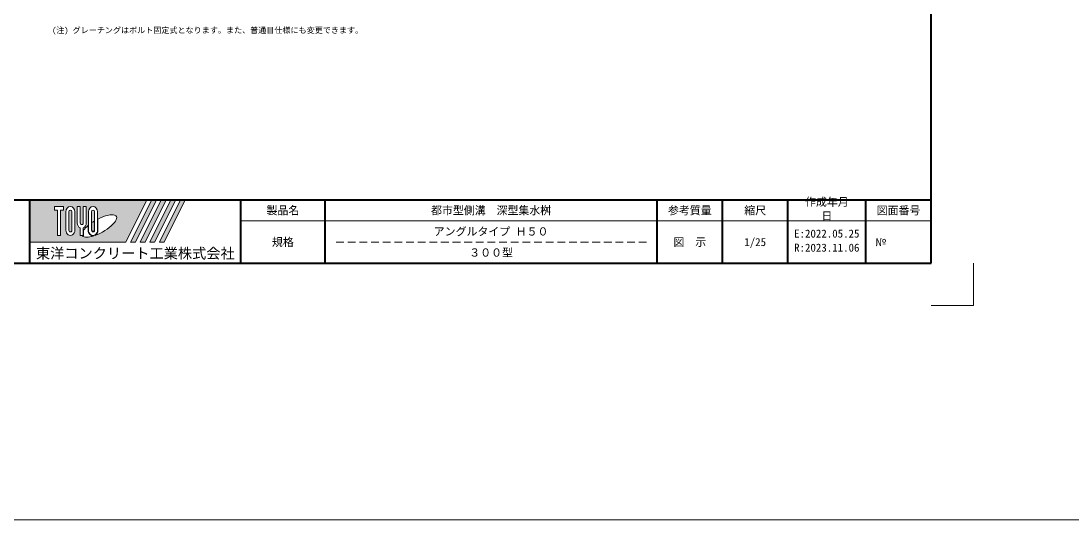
# Model space of a CAD drawing. Units: millimetres, scale not verified. Extents: x 42559 to 133118, y -58351 to -47326.
# Drawn here: x 108480 to 114705, y -58351 to -55395 of the extents above; entities that cross this region are included whole.
import ezdxf
from ezdxf.enums import TextEntityAlignment as Align

# ---------------------------------------------------------------- set-up
doc = ezdxf.new("R2010")
doc.units = ezdxf.units.MM
doc.header["$LTSCALE"] = 23
doc.linetypes.add('USER2', pattern=[3, 2, -1])
for name, color, linetype, lineweight in [('0_2', 1, 'Continuous', 13), ('Defpoints_3', 8, 'Continuous', 0), ('図枠', 7, 'Continuous', 5), ('文字', 41, 'Continuous', 13)]:
    doc.layers.add(name, color=color, linetype=linetype, lineweight=lineweight)
doc.styles.add('ＭＳ ゴシック', font='')
doc.styles.get('ＭＳ ゴシック').set_extended_font_data('MS Gothic')

msp = doc.modelspace()

# ---------------------------------------------------------------- hatches: boundary and pattern name
at = {"layer": '図枠'}
h = msp.add_hatch(color=256, dxfattribs=at)
h.paths.add_polyline_path([(108532.45, -56455.02), (108532.45, -56705.02), (109101.59, -56705.02), (109226.59, -56455.02)])
edge = h.paths.add_edge_path(flags=16)
edge.add_ellipse((108944.26, -56609.81), major_axis=(101.01, 56.54), ratio=0.3471473, start_angle=-144.311216, end_angle=72.189903, ccw=False)
edge.add_ellipse((108906.86, -56634.22), major_axis=(0, 34.38), ratio=0.8463542, start_angle=-160.703457, end_angle=-90)
edge.add_line((108935.95, -56634.22), (108935.95, -56568.7))
edge = h.paths.add_edge_path(flags=16)
edge.add_ellipse((108906.86, -56525.81), major_axis=(0, 31.73), ratio=0.8463542, start_angle=-90, end_angle=90, ccw=False)
edge.add_line((108933.71, -56525.81), (108933.71, -56634.22))
edge.add_ellipse((108906.86, -56634.22), major_axis=(0, 31.73), ratio=0.8463542, start_angle=90, end_angle=-90, ccw=False)
edge.add_line((108880, -56634.22), (108880, -56525.81))
edge = h.paths.add_edge_path(flags=16)
edge.add_line((108915.81, -56525.81), (108915.81, -56634.22))
edge.add_ellipse((108906.86, -56634.22), major_axis=(0, 10.58), ratio=0.8463542, start_angle=90, end_angle=-90, ccw=False)
edge.add_line((108897.9, -56634.22), (108897.9, -56525.81))
edge.add_ellipse((108906.86, -56525.81), major_axis=(0, 10.58), ratio=0.8463542, start_angle=-90, end_angle=90, ccw=False)
edge = h.paths.add_edge_path(flags=16)
edge.add_line((108913.57, -56581.22), (108913.57, -56634.22))
edge.add_ellipse((108906.86, -56634.22), major_axis=(0, 7.93), ratio=0.8463542, start_angle=90, end_angle=-90, ccw=False)
edge.add_line((108900.14, -56634.22), (108900.14, -56589.9))
edge.add_ellipse((108944.26, -56609.81), major_axis=(101.01, 56.54), ratio=0.3471473, start_angle=107.791742, end_angle=126.471319, ccw=False)
edge = h.paths.add_edge_path(flags=16)
edge.add_ellipse((108839.72, -56591.25), major_axis=(0, 31.73), ratio=0.8463542, start_angle=-163.341166, end_angle=-90, ccw=False)
edge.add_line((108848.67, -56621.17), (108848.67, -56665.95))
edge.add_line((108848.67, -56665.95), (108830.77, -56665.95))
edge.add_line((108830.77, -56665.95), (108830.77, -56621.17))
edge.add_ellipse((108839.72, -56591.25), major_axis=(0, 31.73), ratio=0.8463542, start_angle=90, end_angle=163.341166, ccw=False)
edge.add_line((108812.86, -56591.25), (108812.86, -56494.08))
edge.add_line((108812.86, -56494.08), (108830.77, -56494.08))
edge.add_line((108830.77, -56494.08), (108830.77, -56591.25))
edge.add_ellipse((108839.72, -56591.25), major_axis=(0, 10.58), ratio=0.8463542, start_angle=90, end_angle=-90)
edge.add_line((108848.67, -56591.25), (108848.67, -56494.08))
edge.add_line((108848.67, -56494.08), (108866.57, -56494.08))
edge.add_line((108866.57, -56494.08), (108866.57, -56591.25))
edge = h.paths.add_edge_path(flags=16)
edge.add_line((108877.76, -56606.86), (108877.76, -56634.22))
edge.add_ellipse((108906.86, -56634.22), major_axis=(0, 34.38), ratio=0.8463542, start_angle=90, end_angle=-171.54427)
edge.add_ellipse((108944.26, -56609.81), major_axis=(101.01, 56.54), ratio=0.3471473, start_angle=-178.649536, end_angle=-148.292442, ccw=False)
edge.add_line((108844.81, -56668.6), (108850.91, -56668.6))
edge.add_line((108850.91, -56668.6), (108850.91, -56635.08))
edge.add_ellipse((108944.26, -56609.81), major_axis=(101.01, 56.54), ratio=0.3471473, start_angle=148.21912, end_angle=165.908122, ccw=False)
edge = h.paths.add_edge_path(flags=16)
edge.add_ellipse((108772.58, -56525.81), major_axis=(0, 31.73), ratio=0.8463542, start_angle=-90, end_angle=90, ccw=False)
edge.add_line((108799.43, -56525.81), (108799.43, -56634.22))
edge.add_ellipse((108772.58, -56634.22), major_axis=(0, 31.73), ratio=0.8463542, start_angle=90, end_angle=-90, ccw=False)
edge.add_line((108745.72, -56634.22), (108745.72, -56525.81))
edge = h.paths.add_edge_path(flags=16)
edge.add_line((108781.53, -56525.81), (108781.53, -56634.22))
edge.add_ellipse((108772.58, -56634.22), major_axis=(0, 10.58), ratio=0.8463542, start_angle=90, end_angle=-90, ccw=False)
edge.add_line((108763.63, -56634.22), (108763.63, -56525.81))
edge.add_ellipse((108772.58, -56525.81), major_axis=(0, 10.58), ratio=0.8463542, start_angle=-90, end_angle=90, ccw=False)
h.paths.add_polyline_path([(108732.3, -56494.08), (108732.3, -56515.23), (108714.39, -56515.23), (108714.39, -56665.95), (108696.49, -56665.95), (108696.49, -56515.23), (108678.58, -56515.23), (108678.58, -56494.08)], flags=16)
for points in [[(109129.95, -56705.02), (109158.31, -56705.02), (109283.31, -56455.02), (109254.95, -56455.02)], [(109340.03, -56455.02), (109311.67, -56455.02), (109186.67, -56705.02), (109215.03, -56705.02)], [(109396.75, -56455.02), (109368.39, -56455.02), (109243.39, -56705.02), (109271.75, -56705.02)], [(109453.47, -56455.02), (109425.11, -56455.02), (109300.11, -56705.02), (109328.47, -56705.02)]]:
    msp.add_hatch(color=256, dxfattribs=at).paths.add_polyline_path(points)

# ---------------------------------------------------------------- linework, layer by layer
at = {"layer": '0_2'}
msp.add_line((69117.6, -58351.45), (133117.6, -58351.45), dxfattribs=at)
at = {"layer": 'Defpoints_3', "color": 1, "lineweight": 13}
for p in [(114126.2, -56830.02), (113876.2, -57080.02)]:
    msp.add_line(p, (114126.2, -57080.02), dxfattribs=at)
at = {"layer": '図枠', "lineweight": 40}
for p, q in [((113876.2, -56830.02), (113876.2, -49905.02)), ((104126.2, -56455.02), (113876.2, -56455.02)), ((108532.45, -56830.02), (108532.45, -56455.02)), ((109782.45, -56830.02), (109782.45, -56455.02)), ((110282.45, -56830.02), (110282.45, -56455.02)), ((112251.2, -56830.02), (112251.2, -56455.02)), ((112638.7, -56830.02), (112638.7, -56455.02)), ((113026.2, -56830.02), (113026.2, -56455.02)), ((113488.7, -56830.02), (113488.7, -56455.02)), ((104126.2, -56830.02), (113876.2, -56830.02))]:
    msp.add_line(p, q, dxfattribs=at)
at = {"layer": '図枠'}
for p, q in [((109226.59, -56455.02), (109101.59, -56705.02)), ((109254.95, -56455.02), (109129.95, -56705.02)), ((109283.31, -56455.02), (109158.31, -56705.02)), ((109311.67, -56455.02), (109186.67, -56705.02)), ((109340.03, -56455.02), (109215.03, -56705.02)), ((109368.39, -56455.02), (109243.39, -56705.02)), ((109396.75, -56455.02), (109271.75, -56705.02)), ((109425.11, -56455.02), (109300.11, -56705.02)), ((109453.47, -56455.02), (109328.47, -56705.02)), ((108678.58, -56494.08), (108678.58, -56515.23)), ((108678.58, -56494.08), (108732.3, -56494.08)), ((108696.49, -56515.23), (108678.58, -56515.23)), ((108696.49, -56515.23), (108696.49, -56665.95)), ((108714.39, -56515.23), (108714.39, -56665.95)), ((108732.3, -56515.23), (108714.39, -56515.23)), ((108732.3, -56494.08), (108732.3, -56515.23)), ((108812.86, -56494.08), (108830.77, -56494.08)), ((108812.86, -56591.25), (108812.86, -56494.08)), ((108830.77, -56494.08), (108830.77, -56591.25)), ((108848.67, -56494.08), (108866.57, -56494.08)), ((108848.67, -56591.25), (108848.67, -56494.08)), ((108866.57, -56494.08), (108866.57, -56591.25)), ((108745.72, -56525.81), (108745.72, -56634.22)), ((108763.63, -56634.22), (108763.63, -56525.81)), ((108781.53, -56525.81), (108781.53, -56634.22)), ((108799.43, -56634.22), (108799.43, -56525.81)), ((108880, -56525.81), (108880, -56634.22)), ((108897.9, -56634.22), (108897.9, -56525.81)), ((108913.57, -56581.22), (108913.57, -56634.22)), ((108915.81, -56525.81), (108915.81, -56634.22)), ((108933.71, -56634.22), (108933.71, -56525.81)), ((108935.95, -56634.22), (108935.95, -56568.7)), ((108830.77, -56621.17), (108830.77, -56665.95)), ((108848.67, -56621.17), (108848.67, -56665.95)), ((108850.91, -56635.08), (108850.91, -56668.6)), ((108877.76, -56606.86), (108877.76, -56634.22)), ((108900.14, -56634.22), (108900.14, -56589.9)), ((108532.45, -56705.02), (109101.59, -56705.02)), ((108714.39, -56665.95), (108696.49, -56665.95)), ((108848.67, -56665.95), (108830.77, -56665.95)), ((108844.81, -56668.6), (108850.91, -56668.6)), ((109129.95, -56705.02), (109158.31, -56705.02)), ((109186.67, -56705.02), (109215.03, -56705.02)), ((109243.39, -56705.02), (109271.75, -56705.02)), ((109300.11, -56705.02), (109328.47, -56705.02))]:
    msp.add_line(p, q, dxfattribs=at)
at = {"layer": '図枠', "lineweight": 13}
msp.add_line((113876.2, -56580.02), (109782.45, -56580.02), dxfattribs=at)
at = {"layer": '図枠', "linetype": 'USER2', "lineweight": 9}
msp.add_line((112188.7, -56705.02), (110344.95, -56705.02), dxfattribs=at)
at = {"layer": '図枠'}
for centre, major_axis, ratio, start_param, end_param in [((108772.58, -56525.81), (0, 31.73), 0.846354, 4.712389, 7.8539816), ((108772.58, -56525.81), (0, 10.58), 0.846354, 4.712389, 7.8539816), ((108906.86, -56525.81), (0, 31.73), 0.846354, 4.712389, 7.8539816), ((108906.86, -56525.81), (0, 10.58), 0.846354, 4.712389, 7.8539816), ((108944.26, -56609.81), (101.01, 56.54), 0.347147, 1.6817405, 1.8219833), ((108944.26, -56609.81), (101.01, 56.54), 0.347147, 4.2621853, 7.7429163), ((108772.58, -56634.22), (0, 31.73), 0.846354, 1.5707963, 4.712389), ((108772.58, -56634.22), (0, 10.58), 0.846354, 1.5707963, 4.712389), ((108839.72, -56591.25), (0, 31.73), 0.846354, 1.5707963, 2.8017557), ((108839.72, -56591.25), (0, 10.58), 0.846354, 1.5707963, 4.712389), ((108839.72, -56591.25), (0, 31.73), 0.846354, 3.4814296, 4.712389), ((108944.26, -56609.81), (101.01, 56.54), 0.347147, 2.0815197, 2.5155126), ((108906.86, -56634.22), (0, 34.38), 0.846354, 1.5707963, 3.3154679), ((108906.86, -56634.22), (0, 31.73), 0.846354, 1.5707963, 4.712389), ((108906.86, -56634.22), (0, 10.58), 0.846354, 1.5707963, 4.712389), ((108906.86, -56634.22), (0, 7.93), 0.846354, 1.5707963, 4.712389), ((108906.86, -56634.22), (0, 34.38), 0.846354, 3.5338438, 4.712389), ((108944.26, -56609.81), (101.01, 56.54), 0.347147, 3.2093975, 4.2004451)]:
    msp.add_ellipse(centre, major_axis=major_axis, ratio=ratio, start_param=start_param, end_param=end_param, dxfattribs=at)

# ---------------------------------------------------------------- texts
at = {"layer": '図枠', "style": 'ＭＳ ゴシック'}
for s, p in [('作成年月', (113127.95, -56443.48)), ('日', (113225.08, -56526.81)), ('E:2022.05.25', (113063.2, -56630.98)), ('R:2023.11.06', (113063.2, -56714.31))]:
    msp.add_text(s, height=47.47, dxfattribs=at).set_placement(p, align=Align.TOP_LEFT)
for s, height, p in [('製品名', 47.47, (110032.45, -56517.52)), ('都市型側溝\u3000深型集水桝', 47.47, (111266.83, -56517.52)), ('参考質量', 47.47, (112444.95, -56517.52)), ('縮尺', 47.47, (112832.45, -56517.52)), ('図面番号', 47.47, (113682.45, -56517.52)), ('アングルタイプ Ｈ５０', 47.47, (111266.83, -56642.52)), ('規格', 47.47, (110032.45, -56705.02)), ('図\u3000示', 47.47, (112444.95, -56705.02)), ('1/25', 47.47, (112832.45, -56705.02)), ('東洋コンクリート工業株式会社', 61.71, (109157.45, -56771.42)), ('３００型', 47.47, (111266.83, -56767.52))]:
    msp.add_text(s, height=height, dxfattribs=at).set_placement(p, align=Align.MIDDLE_CENTER)
msp.add_text('№', height=47.47, dxfattribs=at).set_placement((113544.14, -56705.02), align=Align.MIDDLE_LEFT)
at = {"layer": '文字', "style": 'ＭＳ ゴシック'}
msp.add_text('(注) グレーチングはボルト固定式となります。また、普通目仕様にも変更できます。', height=34.18, dxfattribs=at).set_placement((108664.57, -55477.51), align=Align.BOTTOM_LEFT)

doc.saveas('drawing.dxf')
